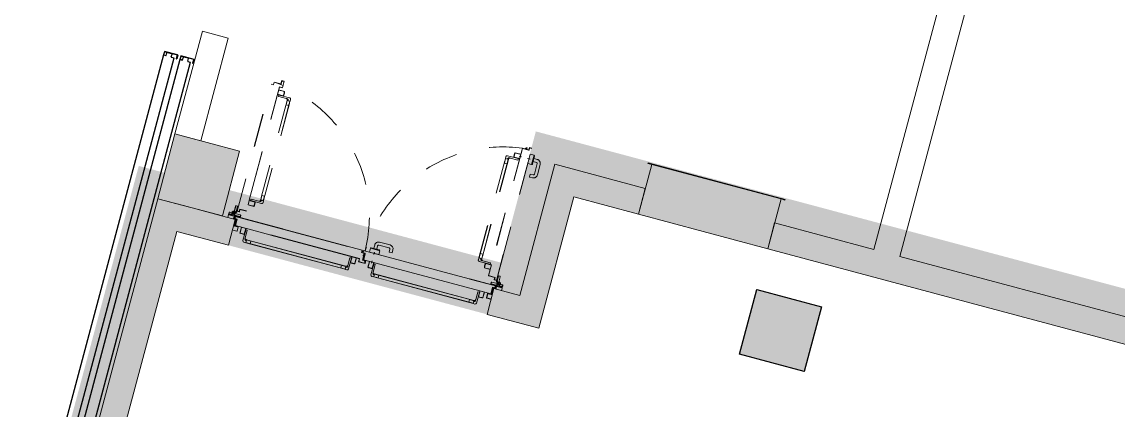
# Model space of a CAD drawing. Header units: centimetres. Extents: x 139057 to 200038, y 34824 to 80516.
# Drawn here: x 166347 to 167166, y 64050 to 64340 of the extents above; entities that cross this region are included whole.
import ezdxf

# ---------------------------------------------------------------- set-up
doc = ezdxf.new("R2010")
doc.units = ezdxf.units.CM
doc.header["$LTSCALE"] = 100
for name, pattern in [('HIDDEN', [0.5, 0.25, -0.25]), ('TRATTEGGIATA', [0.75, 0.5, -0.25]), ('TRATTO-PUNTO', [1, 0.5, -0.25, 0, -0.25])]:
    doc.linetypes.add(name, pattern=pattern)
doc.layers.get('0').update_dxf_attribs({"lineweight": 0})
for name, color, linetype, lineweight in [('410_STRUTTURE_001-AM_0', 7, 'Continuous', 0), ('430_TAVOLATI_001-AM_0', 3, 'Continuous', 0), ('441_SERRAMENTI_001-AM_0', 1, 'Continuous', 0)]:
    doc.layers.add(name, color=color, linetype=linetype, lineweight=lineweight)
for name, color, linetype in [('_s_09_Perimetro_proprietà', 40, 'Continuous'), ('A-SI-PORTONI TF', 1, 'Continuous'), ('C-COR-P1$0$A-ANNO-IDEN', 7, 'Continuous')]:
    doc.layers.add(name, color=color, linetype=linetype)

# ---------------------------------------------------------------- blocks, each defined once
blk = doc.blocks.new('PORTONE 930')
at = {"ltscale": 150}
for p, q in [((14608.00823152997, 235.245551019907), (9660.009232083336, 235.245551019907)), ((14608.00823152997, 235.245551019907), (14608.0082315281, 215.7319119274616)), ((14633.0082315281, 235.245551019907), (14608.00823152997, 235.245551019907)), ((14608.00823152997, 235.245551019907), (14608.00823152624, 225.245551019907)), ((14608.00823152624, 225.245551019907), (14609.00823152624, 225.245551019907)), ((14608.00823152624, 174.1735305860639), (14608.00823152438, 153.245551019907)), ((14632.0082315281, 234.245551019907), (14609.0082315281, 234.245551019907)), ((14609.0082315281, 234.245551019907), (14609.00823152624, 225.245551019907)), ((14609.0082315281, 214.7319119349122), (14630.79631968401, 214.7319119349122)), ((14609.00823152997, 175.1735305860639), (14630.79631968401, 175.1735305860639)), ((14631.79631968588, 176.1735305860639), (14631.79631968774, 213.7319119274616)), ((14631.79631968588, 178.952721260488), (14631.79631968401, 210.952721260488)), ((14632.00823152997, 185.245551019907), (14632.0082315281, 234.245551019907)), ((14633.00823152624, 185.245551019907), (14632.00823152997, 185.245551019907)), ((14633.00823152624, 185.245551019907), (14633.0082315281, 235.245551019907)), ((14635.0082315281, 235.2056010589004), (14633.00823152624, 235.2056010589004)), ((14633.0082315281, 134.362490080297), (14633.00823152624, 235.2056010589004)), ((14635.00823152624, 133.3624900877476), (14635.0082315281, 235.2056010589004)), ((9660.009232083336, 153.245551019907), (14608.00823152438, 153.245551019907)), ((14608.00823152624, 108.2455510273576), (9670.095688074827, 108.245551019907)), ((14632.00823152624, 133.3624900877476), (14605.0082315281, 133.362490080297)), ((14605.00823152624, 131.3624900877476), (14605.0082315281, 133.362490080297)), ((14633.0082315281, 131.3624900877476), (14605.00823152624, 131.3624900877476)), ((14608.00823152624, 108.2455510273576), (14608.0082315281, 88.73191192746162)), ((14633.00823152624, 108.245551019907), (14608.00823152624, 108.2455510273576)), ((14608.00823152624, 108.2455510273576), (14608.00823152624, 98.24555102735758)), ((14608.00823152624, 98.24555102735758), (14609.00823152997, 98.245551019907)), ((14632.0082315281, 107.245551019907), (14609.00823152997, 107.245551019907)), ((14609.00823152997, 107.245551019907), (14609.00823152997, 98.245551019907)), ((14609.0082315281, 87.73191192746162), (14630.79631968401, 87.7319119349122)), ((14631.79631968774, 49.17353058606386), (14631.79631968401, 86.7319119349122)), ((14631.79631968588, 51.95272126048803), (14631.79631968774, 83.95272126048803)), ((14632.00823152997, 58.245551019907), (14632.0082315281, 107.245551019907)), ((14633.00823152624, 58.245551019907), (14633.00823152624, 108.245551019907)), ((14635.0082315281, 108.2056010589004), (14633.00823152997, 108.2056010663509)), ((14633.00823152438, 7.362490087747574), (14633.00823152997, 108.2056010663509)), ((14635.00823152438, 6.362490087747574), (14635.0082315281, 108.2056010589004)), ((9669.295688074082, 26.245551019907), (14608.00823152438, 26.245551019907)), ((14632.00823152624, 6.362490087747574), (14605.00823152438, 6.362490087747574)), ((14605.00823152997, 4.362490087747574), (14605.00823152438, 6.362490087747574)), ((14633.0082315281, 4.362490087747574), (14605.00823152997, 4.362490087747574)), ((14608.00823152624, 47.17353058606386), (14608.00823152438, 26.245551019907)), ((14609.00823152997, 48.17353058606386), (14630.79631968401, 48.17353058606386)), ((14633.00823152624, 58.245551019907), (14632.00823152997, 58.245551019907))]:
    blk.add_line(p, q, dxfattribs=at)
for points in [[(14605.0082315281, 133.362490080297), (14627.00823152438, 133.3624900877476), (14627.0082315281, 136.3624900877476), (14605.0082315281, 136.3624900877476)], [(14605.00823152438, 6.362490087747574), (14627.0082315281, 6.362490087747574), (14627.0082315281, 9.362490080296993), (14605.0082315281, 9.362490087747574)]]:
    blk.add_lwpolyline(points, close=True, dxfattribs=at)
for centre, radius, start, end in [((14609.00823152624, 215.7319119349122), 1, 180, 270.0000001067217), ((14609.0082315281, 174.1735305860639), 1, 90.00000010672171, 180), ((14630.79631968774, 213.7319119349122), 1, 0, 90.00000010672171), ((14630.7963196896, 176.1735305860639), 1, 270.0000001067217, 0), ((14609.00823152624, 88.7319119349122), 1, 180, 270.0000001067217), ((14630.79631968588, 86.7319119349122), 1, 0, 90.00000010672171), ((14632.0082315281, 134.3624900877476), 1, 270.0000001067217, 0), ((14633.0082315281, 133.3624900877476), 2, 270.0000001067217, 0), ((14609.00823152252, 47.17353059351444), 1, 90.00000010672171, 180), ((14630.79631968774, 49.17353058606386), 1, 270.0000001067217, 0), ((14632.00823152624, 7.362490087747574), 1, 270.0000001067217, 0), ((14633.0082315281, 6.362490087747574), 2, 270.0000001067217, 0)]:
    blk.add_arc(centre, radius, start, end, dxfattribs=at)
blk = doc.blocks.new('COPRITESTA1C')
for p, q in [((0, 0), (0, -10)), ((0, 0), (21, 0)), ((21, 0), (21, -15)), ((-1, -10), (-1, -20)), ((-1, -10), (0, -10)), ((-1, -20), (16, -20))]:
    blk.add_line(p, q)
at = {"linetype": 'TRATTEGGIATA', "ltscale": 10}
for p, q in [((19.5, 0), (19.5, -15)), ((-1, -18.5), (16, -18.5))]:
    blk.add_line(p, q, dxfattribs=at)
blk.add_arc((16, -15), 3.5, 270, 0, dxfattribs=at)
blk.add_arc((16, -15), 5, 270, 0)
blk = doc.blocks.new('COPRITESTA2C')
for p, q in [((0, 0), (44, 0)), ((0, 0), (0, -10)), ((44, 0), (44, -15)), ((-1, -10), (-1, -20)), ((-1, -10), (0, -10)), ((-1, -20), (39, -20))]:
    blk.add_line(p, q)
at = {"linetype": 'TRATTEGGIATA', "ltscale": 10}
for p, q in [((42.5, 0), (42.5, -15)), ((-1, -18.5), (39, -18.5))]:
    blk.add_line(p, q, dxfattribs=at)
blk.add_arc((39, -15), 5, 270, 0)
blk.add_arc((39, -15), 3.5, 270, 0, dxfattribs=at)
blk = doc.blocks.new('M10.2af_200')
at = {"linetype": 'Continuous', "ltscale": 10}
for p, q in [((-45.04999999998836, 83.50000000000364), (-16.54999999998836, 83.50000000000364)), ((-45.04999999998836, 81.99999999999636), (-45.04999999998836, 83.50000000000364)), ((-16.54999999998836, 81.99999999999636), (-45.04999999998836, 81.99999999999636)), ((1945.350000000006, 83.50000000000364), (1916.850000000006, 83.50000000000364)), ((1916.850000000006, 81.99999999999636), (1945.350000000006, 81.99999999999636)), ((1916.850000000006, 82.00000000000546), (1945.350000000006, 82.00000000000546)), ((1945.350000000006, 81.99999999999636), (1945.350000000006, 83.50000000000364)), ((-62.04999999998836, -3.637978807091713e-12), (-44.04999999998836, 3.637978807091713e-12)), ((-45.04999999998836, 6.489214566809096), (-45.04999999998836, 46.99999999999636)), ((-42.8212719335279, 2.360364654519799), (-44.50745613285108, 4.768485257762222)), ((-43.54999999998836, 46.99999999995998), (-43.54999999998836, 6.489214566772716)), ((-43.27872806641972, 5.628849912242003), (-41.59254386712564, 3.220729309014132)), ((-42.04999999998836, 49.99999999999636), (-16.54999999998836, 50.00000000000364)), ((-16.54999999998836, 48.49999999996726), (-42.04999999998836, 48.49999999996726)), ((8.93228683716734, 45.5), (-37.57933720306028, 45.50000000000364)), ((-37.57933720306028, 45.50000000000364), (-37.57933720306028, -4.19999999999709)), ((9.471558036049828, 44.70000000000437), (-36.77933720307192, 44.70000000000437)), ((-36.77933720307192, 44.70000000000437), (-36.77933720307192, -5)), ((-15.04999999998836, 51.49999999999636), (-15.04999999998836, 80.49999999999636)), ((-13.54999999998836, 80.49999999999636), (-13.54999999998836, 51.49999999996726)), ((947.3706627969223, 45.5), (-1.543373850989155, 45.5)), ((946.5706627969339, 44.70000000000073), (-1.004102652135771, 44.70000000000437)), ((979.2000000000116, 68.30000000001019), (927.2000000000116, 68.30000000001019)), ((927.2000000000116, 68.30000000001019), (927.2000000000116, 48.30000000001019)), ((934.2000000000116, 48.30000000001019), (927.2000000000116, 48.30000000001019)), ((978.3999999999942, 67.50000000000728), (928, 67.50000000000728)), ((928, 67.50000000000728), (928, 49.10000000000582)), ((933.3999999999942, 49.10000000000582), (928, 49.10000000000582)), ((934.2000000000116, 53.80000000000655), (933.3999999999942, 53.80000000000655)), ((933.3999999999942, 53.80000000000655), (933.3999999999942, 49.10000000000582)), ((935, 61.60000000000218), (934.2000000000116, 61.59999999999854)), ((934.2000000000116, 49.80000000000291), (934.2000000000116, 61.59999999999854)), ((934.2000000000116, 53.80000000000655), (934.2000000000116, 48.30000000001019)), ((953.6000000000058, 49.80000000000291), (934.2000000000116, 49.80000000000291)), ((935, 50.60000000000218), (935, 61.60000000000218)), ((954.3999999999942, 50.60000000000218), (935, 50.60000000000218)), ((946.5706627969339, 44.70000000000073), (946.5706627969339, -5)), ((947.3706627969223, 45.5), (947.3706627969223, -4.19999999999709)), ((953.6000000000058, 21.32706426471123), (953.6000000000058, 49.80000000000291)), ((953.6000000000058, -3.499999999996362), (953.6000000000058, 13.6328683279462)), ((954.3999999999942, 20.48706426470744), (954.3999999999942, 50.60000000000218)), ((954.3999999999942, -2.69999999999709), (954.3999999999942, 13.6328683279462)), ((978.3999999999942, 67.50000000000728), (978.3999999999942, 44.70000000000437)), ((978.3999999999942, 44.70000000000437), (1664.11318359166, 44.70000000000437)), ((979.2000000000116, 68.30000000001019), (979.2000000000116, 45.5)), ((979.2000000000116, 45.5), (1663.575389145699, 45.5)), ((1603.892097488802, 45.5), (1937.879337203078, 45.50000000000364)), ((1604.429891934764, 44.70000000000437), (1937.079337203089, 44.70000000000437)), ((1913.850000000006, 80.49999999999636), (1913.850000000006, 51.49999999996726)), ((1915.350000000006, 51.49999999999636), (1915.350000000006, 80.49999999999636)), ((1942.350000000006, 49.99999999999636), (1916.850000000006, 50.00000000000364)), ((1916.850000000006, 48.49999999996726), (1942.350000000006, 48.49999999996726)), ((1937.079337203089, 44.70000000000437), (1937.079337203089, -5)), ((1937.879337203078, 45.50000000000364), (1937.879337203078, -4.19999999999709)), ((1943.578728066437, 5.628849912242003), (1941.892543867143, 3.220729309014132)), ((1943.121271933545, 2.360364654519799), (1944.807456132869, 4.768485257762222)), ((1943.850000000006, 46.99999999995998), (1943.850000000006, 6.489214566772716)), ((1962.350000000006, -3.637978807091713e-12), (1944.349999999977, 3.637978807091713e-12)), ((1945.350000000006, 6.489214566809096), (1945.350000000006, 46.99999999999636)), ((1963.100203766691, 3.637978807091713e-12), (1962.350000000006, -3.637978807091713e-12)), ((-108.5499999999884, -18.50000000000364), (-108.5499999999884, -3.637978807091713e-12)), ((-108.5499999999884, -3.637978807091713e-12), (-107.0499999999884, -3.637978807091713e-12)), ((-107.0499999999884, -3.637978807091713e-12), (-107.0499999999884, -18.49999999999636)), ((-105.5499999999884, -19.99999999999636), (-66.54999999998836, -20.00000000000364)), ((-66.54999999998836, -21.49999999999636), (-105.5499999999884, -21.49999999999636)), ((-65.04999999998836, -18.49999999999636), (-65.04999999998836, -3.000000000003638)), ((-63.54999999998836, -18.50000000000364), (-63.54999999998836, -3.000000000032742)), ((-44.04999999998836, -1.500000000032742), (-62.04999999998836, -1.500000000032742)), ((-57.54999999998836, -3.399999999997817), (-57.54999999998836, -21.49999999999636)), ((-57.54999999998836, -3.399999999997817), (-42.25, -3.400000000001455)), ((-57.54999999998836, -21.49999999999636), (143.6421046598116, -21.49999999999636)), ((-56.75, -4.19999999999709), (-56.75, -20.69999999999709)), ((-56.75, -4.19999999999709), (-42.25, -4.19999999999709)), ((-56.75, -20.69999999999709), (143.263354207098, -20.69999999999709)), ((-54.6793372030661, -4.19999999999709), (-54.6793372030661, -20)), ((-37.57933720306028, -4.19999999999709), (-54.6793372030661, -4.19999999999709)), ((-53.87933720307774, -20), (-54.6793372030661, -20)), ((-53.87933720307774, -4.999999999996362), (-53.87933720307774, -20)), ((-36.77933720307192, -5), (-53.87933720307774, -4.999999999996362)), ((-42.25, -3.400000000001455), (-42.25, -4.19999999999709)), ((109.0385042020935, -20.69999999999709), (966.6000000000058, -20.69999999999709)), ((109.417254654807, -21.49999999999636), (967.3999999999942, -21.49999999999636)), ((963.6706627969106, -5), (946.5706627969339, -5)), ((964.4706627969281, -4.200000000000728), (947.3706627969223, -4.19999999999709)), ((952.1000000000058, -3.399999999997817), (967.3999999999942, -3.399999999997817)), ((952.1000000000058, -3.399999999997817), (952.1000000000058, -4.199999999993452)), ((952.1000000000058, -4.199999999993452), (966.6000000000058, -4.19999999999709)), ((974.3999999999942, -3.499999999996362), (953.6000000000058, -3.499999999996362)), ((975.2000000000116, -2.69999999999709), (954.3999999999942, -2.69999999999709)), ((963.6706627969106, -5), (963.6706627969106, -20)), ((964.4706627969281, -20), (963.6706627969106, -20)), ((964.4706627969281, -4.200000000000728), (964.4706627969281, -20)), ((966.6000000000058, -4.19999999999709), (966.6000000000058, -20.69999999999709)), ((967.3999999999942, -3.399999999997817), (967.3999999999942, -21.49999999999636)), ((974.3999999999942, -21.49999999999636), (974.3999999999942, -3.499999999996362)), ((1603.721257495665, -21.49999999999636), (974.3999999999942, -21.49999999999636)), ((975.2000000000116, -20.69999999999709), (975.2000000000116, -2.69999999999709)), ((1603.336247716448, -20.69999999999709), (975.2000000000116, -20.69999999999709)), ((1957.049999999988, -20.69999999999709), (1089.45272184239, -20.69999999999709)), ((1957.850000000006, -21.49999999999636), (1589.837731621607, -21.49999999999636)), ((1937.079337203089, -5), (1954.179337203066, -4.999999999996362)), ((1937.879337203078, -4.19999999999709), (1954.979337203084, -4.19999999999709)), ((1957.850000000006, -3.399999999997817), (1942.549999999988, -3.400000000001455)), ((1942.549999999988, -3.400000000001455), (1942.549999999988, -4.19999999999709)), ((1957.049999999988, -4.19999999999709), (1942.549999999988, -4.19999999999709)), ((1944.350000000006, -1.500000000032742), (1962.350000000006, -1.500000000032742)), ((1954.179337203066, -4.999999999996362), (1954.179337203066, -20)), ((1954.979337203084, -4.19999999999709), (1954.979337203084, -20)), ((1957.049999999988, -4.19999999999709), (1957.049999999988, -20.69999999999709)), ((1957.850000000006, -3.399999999997817), (1957.850000000006, -21.49999999999636)), ((1963.850000000006, -18.50000000000364), (1963.850000000006, -3.000000000032742)), ((1965.350000000006, -18.49999999999636), (1965.350000000006, -3.000000000003638)), ((2005.850000000006, -19.99999999999636), (1966.850000000006, -20.00000000000364)), ((1966.850000000006, -21.49999999999636), (2005.849999999977, -21.49999999999636)), ((2008.850000000006, -3.637978807091713e-12), (2007.350000000006, -3.637978807091713e-12)), ((2007.350000000006, -3.637978807091713e-12), (2007.350000000006, -18.49999999999636)), ((2008.850000000006, -18.50000000000364), (2008.850000000006, -3.637978807091713e-12))]:
    blk.add_line(p, q, dxfattribs=at)
at = {"linetype": 'Continuous'}
for p, q in [((11.36978291392734, 45.5), (11.36978291392734, 90.5)), ((12.86978291392734, 45.5), (12.86978291392734, 89.29813411679424)), ((44.86978291392734, 45.5), (44.86978291392734, 89.29813411679424)), ((46.36978291392734, 45.5), (46.36978291392734, 90.5)), ((47.8699890642165, 57.5), (47.8699890642165, 139.5)), ((57.8699890642165, 149.5), (71.86998906423105, 149.5)), ((58.86998906423105, 123.388253603971), (58.86998906423105, 115.5)), ((58.86998906423105, 57.5), (58.86998906423105, 115.5)), ((68.86998906423105, 125.5), (71.86998906423105, 125.5)), ((71.86998906423105, 125.5), (71.86998906423105, 149.5)), ((71.86998906423105, 147.5), (105.869989064231, 147.5)), ((71.86998906423105, 127.5), (105.869989064231, 127.5)), ((72.36998906423105, 149.5), (839.9521711994603, 149.5)), ((72.36998906423105, 125.5), (72.36998906423105, 149.5)), ((72.36998906423105, 148), (839.9521711994603, 148)), ((839.9521711994603, 127), (72.36998906423105, 127)), ((839.9521711994603, 125.4999999999982), (72.36998906423105, 125.5)), ((105.869989064231, 127.5), (105.869989064231, 147.5)), ((806.4521711994603, 127.5), (806.4521711994603, 147.5)), ((840.4521711994603, 147.5), (806.4521711994603, 147.5)), ((840.4521711994603, 127.5), (806.4521711994603, 127.5)), ((839.9521711994603, 125.5), (839.9521711994603, 149.5)), ((854.4521711994603, 149.5), (840.4521711994603, 149.5)), ((840.4521711994603, 125.5), (840.4521711994603, 149.5)), ((843.4521711994603, 125.5), (840.4521711994603, 125.5)), ((853.4521711994603, 123.388253603971), (853.4521711994603, 115.5)), ((853.4521711994603, 57.5), (853.4521711994603, 115.5)), ((864.4521711994603, 57.5), (864.4521711994603, 139.5)), ((865.9523773497494, 45.5), (865.9523773497494, 90.5)), ((867.4523773497494, 45.5), (867.4523773497494, 89.29813411679424)), ((899.4523773497494, 45.5), (899.4523773497494, 89.29813411679424)), ((900.9523773497494, 45.5), (900.9523773497494, 90.5)), ((1001.100000000006, 45.5), (1001.100000000006, 90.5)), ((1002.600000000006, 45.5), (1002.600000000006, 89.29813411679424)), ((1034.600000000006, 45.5), (1034.600000000006, 89.29813411679424)), ((1036.100000000006, 45.5), (1036.100000000006, 90.5)), ((1037.600206150295, 57.5), (1037.600206150295, 139.5)), ((1047.600206150295, 149.5), (1061.600206150295, 149.5)), ((1048.600206150295, 123.388253603971), (1048.600206150295, 115.5)), ((1048.600206150295, 57.5), (1048.600206150295, 115.5)), ((1058.600206150295, 125.5), (1061.600206150295, 125.5)), ((1061.600206150295, 125.5), (1061.600206150295, 149.5)), ((1061.600206150295, 147.5), (1095.600206150295, 147.5)), ((1061.600206150295, 127.5), (1095.600206150295, 127.5)), ((1829.682388285524, 149.5), (1062.100206150295, 149.5)), ((1062.100206150295, 125.5), (1062.100206150295, 149.5)), ((1829.682388285524, 148), (1062.100206150295, 148)), ((1062.100206150295, 127), (1829.682388285524, 127)), ((1062.100206150295, 125.4999999999982), (1829.682388285524, 125.5)), ((1095.600206150295, 127.5), (1095.600206150295, 147.5)), ((1830.182388285524, 147.5), (1796.182388285524, 147.5)), ((1796.182388285524, 127.5), (1796.182388285524, 147.5)), ((1830.182388285524, 127.5), (1796.182388285524, 127.5)), ((1829.682388285524, 125.5), (1829.682388285524, 149.5)), ((1844.182388285524, 149.5), (1830.182388285524, 149.5)), ((1830.182388285524, 125.5), (1830.182388285524, 149.5)), ((1833.182388285524, 125.5), (1830.182388285524, 125.5)), ((1843.182388285524, 123.388253603971), (1843.182388285524, 115.5)), ((1843.182388285524, 57.5), (1843.182388285524, 115.5)), ((1854.182388285524, 57.5), (1854.182388285524, 139.5)), ((1855.682594435813, 45.5), (1855.682594435813, 90.5)), ((1857.182594435813, 45.5), (1857.182594435813, 89.29813411679424)), ((1889.182594435813, 45.5), (1889.182594435813, 89.29813411679424)), ((1890.682594435813, 45.5), (1890.682594435813, 90.5)), ((11.36978291392734, 45.5), (46.36978291392734, 45.5)), ((49.8699890642165, 55.5), (56.86998906423105, 55.5)), ((862.4521711994603, 55.5), (855.4521711994603, 55.5)), ((947.5706627969339, 31.43286832794547), (947.3706627969223, 31.43286832794547)), ((947.5706627969339, 7.432868327945471), (947.3706627969223, 7.432868327945471)), ((947.5706627969339, 31.43286832794547), (947.5706627969339, 7.432868327945471)), ((947.5706627969339, 31.43286832794547), (947.5706627969339, 31.43286832794547)), ((947.5706627969339, 27.1328683279462), (948.0706627969339, 27.1328683279462)), ((947.5706627969339, 16.6328683279462), (958.5706627969339, 16.6328683279462)), ((947.5706627969339, 13.6328683279462), (958.5706627969339, 13.6328683279462)), ((948.0706627969339, 27.1328683279462), (958.0706627969339, 16.6328683279462)), ((958.5706627969339, 16.6328683279462), (958.5706627969339, 13.6328683279462)), ((1039.600206150295, 55.5), (1046.600206150295, 55.5)), ((1852.182388285524, 55.5), (1845.182388285524, 55.5)), ((1890.682594435813, 45.5), (1855.682594435813, 45.5)), ((-73.59999999997672, -43.51367837361977), (-76.09999999997672, -43.51367837361977)), ((-74.84999999997672, -44.76367837361977), (-74.84999999997672, -42.26367837361977)), ((-74.84999999997672, -44.76367837361977), (-74.84999999997672, -42.26367837361977)), ((776.4523773497203, -59.99999999999454), (753.4523773497203, -59.99999999999454)), ((753.4523773497203, -59.99999999999454), (753.4523773497203, -82.99999999999454)), ((776.4523773497203, -59.99999999999454), (776.4523773497203, -82.99999999999454)), ((871.9523773497203, -57.49999999999454), (871.9523773497203, -82.99999999999454)), ((872.9523773497203, -56.49999999999454), (893.9523773497203, -56.49999999999454)), ((894.9523773497203, -57.49999999999454), (894.9523773497203, -82.99999999999454)), ((1973.899999999994, -43.51367837361977), (1976.399999999994, -43.51367837361977)), ((1975.149999999994, -44.76367837361977), (1975.149999999994, -42.26367837361977)), ((864.9523773497203, -89.99999999999454), (783.4523773497203, -89.99999999999454)), ((864.9523773497203, -112.9999999999945), (783.4523773497203, -112.9999999999945))]:
    blk.add_line(p, q, dxfattribs=at)
at = {"ltscale": 10}
for p, q in [((-50.75, 0), (-50, 0)), ((-50, 0.75), (-50, 0)), ((865.9523773497494, 45.5), (900.9523773497494, 45.5)), ((1036.100000000006, 45.5), (1001.100000000006, 45.5)), ((1950.299999999988, 0.75), (1950.299999999988, 0)), ((1951.049999999988, 0), (1950.299999999988, 0)), ((847.4523773497203, -21.49999999999636), (847.4523773497494, -51.49999999999636)), ((847.4523773497203, -21.49999999999636), (919.4523773497494, -21.49999999999636)), ((847.4523773497203, -21.49999999999636), (919.4523773497494, -21.49999999999636)), ((847.4523773497494, -51.49999999999636), (919.4523773497494, -51.49999999999636)), ((852.4523773497494, -56.49999999999454), (914.4523773497494, -56.49999999999636)), ((919.4523773497494, -21.49999999999818), (919.4523773497494, -51.49999999999636))]:
    blk.add_line(p, q, dxfattribs=at)
at = {"linetype": 'TRATTO-PUNTO'}
for p, q in [((883.4523773497494, 35.5), (883.4523773497494, 55.5)), ((883.4523773497494, -31.49999999999636), (883.4523773497494, -11.49999999999636))]:
    blk.add_line(p, q, dxfattribs=at)
for p, q in [((946.5706627969339, 42.15000000000146), (946.5706627969339, -0.8499999999985448)), ((-86.85927847016137, -22.01367837361977), (-105.3499999999767, -22.01367837361977)), ((-105.3499999999767, -25.01367837361977), (-105.3499999999767, -22.01367837361977)), ((-86.85927847016137, -25.01367837361977), (-105.3499999999767, -25.01367837361977)), ((-86.85927847016137, -25.2136783736205), (-103.3499999999767, -25.2136783736205)), ((-103.3499999999767, -25.2136783736205), (-103.3499999999767, -28.2136783736205)), ((-88.23938162875129, -28.2136783736205), (-103.3499999999767, -28.2136783736205)), ((-86.46167002056609, -31.89133163575025), (-88.23938162875129, -28.2136783736205)), ((-83.76067472915747, -30.58571896894136), (-86.13901305911713, -25.66551499580237)), ((-83.76067472915747, -30.58571896894136), (-86.13901305911713, -25.66551499580237)), ((-82.64994266687427, -32.42399928843224), (-85.9589467063488, -25.57847415134893)), ((-79.94894737543655, -31.11838662162336), (-83.25795141494018, -24.27286148454004)), ((-69.75105262454599, -31.11838662162336), (-66.44204858504236, -24.27286148454004)), ((-67.35341184071149, -33.51112040228327), (-63.5609869408654, -25.66551499580237)), ((-67.05005733310827, -32.42399928843224), (-63.74105329363374, -25.57847415134893)), ((-66.65791067201644, -32.07229751896375), (-63.5609869408654, -25.66551499580237)), ((-65.08455570373917, -35.71072395256488), (-61.46061837123125, -28.2136783736205)), ((-62.84072152982117, -22.01367837361977), (-19.72499999997672, -22.01367837361977)), ((-62.84072152982117, -25.01367837361977), (-19.72499999997672, -25.01367837361977)), ((-62.84072152982117, -25.2136783736205), (-21.72499999997672, -25.2136783736205)), ((-61.46061837123125, -28.2136783736205), (-21.72499999997672, -28.2136783736205)), ((-21.72499999997672, -25.2136783736205), (-21.72499999997672, -28.2136783736205)), ((-19.72499999997672, -25.01367837361977), (-19.72499999997672, -22.01367837361977)), ((1963.140721529839, -22.01367837361977), (1920.024999999994, -22.01367837361977)), ((1921.825000000012, -25.01367837361977), (1921.825000000012, -22.01367837361977)), ((1963.140721529839, -25.01367837361977), (1921.825000000012, -25.01367837361977)), ((1963.140721529839, -25.2136783736205), (1922.024999999994, -25.2136783736205)), ((1922.024999999994, -25.2136783736205), (1922.024999999994, -28.2136783736205)), ((1961.760618371249, -28.2136783736205), (1922.024999999994, -28.2136783736205)), ((1965.384555703757, -35.71072395256488), (1961.760618371249, -28.2136783736205)), ((1967.6534118407, -33.51112040228327), (1963.860986940883, -25.66551499580237)), ((1966.957910672034, -32.07229751896375), (1963.860986940883, -25.66551499580237)), ((1967.350057333126, -32.42399928843224), (1964.041053293651, -25.57847415134893)), ((1970.051052624534, -31.11838662162336), (1966.74204858506, -24.27286148454004)), ((1980.248947375454, -31.11838662162336), (1983.557951414929, -24.27286148454004)), ((1982.949942666863, -32.42399928843224), (1986.258946706366, -25.57847415134893)), ((1984.060674729146, -30.58571896894136), (1986.439013059105, -25.66551499580237)), ((1984.060674729146, -30.58571896894136), (1986.439013059105, -25.66551499580237)), ((1986.761670020584, -31.89133163575025), (1988.53938162874, -28.2136783736205)), ((1987.15927847015, -22.01367837361977), (2005.649999999994, -22.01367837361977)), ((1987.15927847015, -25.01367837361977), (2005.649999999994, -25.01367837361977)), ((1987.15927847015, -25.2136783736205), (2003.649999999994, -25.2136783736205)), ((1988.53938162874, -28.2136783736205), (2003.649999999994, -28.2136783736205)), ((2003.649999999994, -25.2136783736205), (2003.649999999994, -28.2136783736205)), ((2005.649999999994, -25.01367837361977), (2005.649999999994, -22.01367837361977))]:
    blk.add_line(p, q)
at = {"linetype": 'HIDDEN', "ltscale": 10}
for p, q in [((-67.04704557891819, -53.27912266985641), (-59.54999999997381, -56.90306000236433)), ((-64.84744202863658, -51.01026653288409), (-57.0018366221484, -54.80269143273017)), ((-63.76032091477828, -51.31362104048731), (-56.91479577770224, -54.62262507996184)), ((-63.40861914530979, -51.70576770157913), (-57.0018366221484, -54.80269143273017)), ((-62.45470824796939, -48.61262574904958), (-55.60918311089335, -51.92162978855322)), ((-59.54999999997381, -56.90306000236433), (-59.54999999997381, -96.63867837361886)), ((-56.54999999997381, -55.52295684377441), (-56.54999999997381, -96.63867837361886)), ((-56.34999999997672, -55.52295684377441), (-56.34999999997672, -98.63867837361886)), ((-53.34999999997672, -55.52295684377441), (-53.34999999997672, -98.63867837361886)), ((-34.73632162634749, -60.81367837360722), (-52.83632162635331, -60.81367837360722)), ((-52.83632162635331, -60.81367837360722), (-52.83632162635331, -262.0057830334072)), ((-35.5363216263504, -61.61367837359558), (-52.0363216263504, -61.61367837359558)), ((-52.0363216263504, -61.61367837359558), (-52.0363216263504, -261.6270325806936)), ((-35.5363216263504, -63.68434117052948), (-51.33632162635331, -63.68434117052948)), ((-51.33632162635331, -64.48434117051784), (-51.33632162635331, -63.68434117052948)), ((-36.33632162635331, -64.48434117051784), (-51.33632162635331, -64.48434117051784)), ((-36.33632162635331, -81.58434117052366), (-36.33632162635331, -64.48434117051784)), ((13.36367837365833, -81.58434117052366), (-36.33632162635331, -81.58434117052366)), ((-35.5363216263504, -61.61367837359558), (-35.5363216263504, -76.11367837359558)), ((-35.5363216263504, -80.7843411705353), (-35.5363216263504, -63.68434117052948)), ((-34.73632162634749, -76.11367837359558), (-35.5363216263504, -76.11367837359558)), ((14.16367837364669, -80.7843411705353), (-35.5363216263504, -80.7843411705353)), ((-34.73632162634749, -60.81367837360722), (-34.73632162634749, -76.11367837359558)), ((13.36367837365833, -127.8352364096454), (13.36367837365833, -81.58434117052366)), ((14.16367837364669, -127.2959652107629), (14.16367837364669, -80.7843411705353)), ((1886.136321626371, -80.7843411705353), (1935.836321626368, -80.7843411705353)), ((1886.136321626371, -414.7715808848106), (1886.136321626371, -80.7843411705353)), ((1886.936321626359, -81.58434117052366), (1936.636321626371, -81.58434117052366)), ((1886.936321626359, -414.2337864388492), (1886.936321626359, -81.58434117052366)), ((1935.036321626365, -60.81367837360722), (1953.136321626371, -60.81367837360722)), ((1935.036321626365, -60.81367837360722), (1935.036321626365, -76.11367837362468)), ((1935.036321626365, -76.11367837362468), (1935.836321626368, -76.11367837362468)), ((1935.836321626368, -61.61367837362468), (1952.336321626368, -61.61367837362468)), ((1935.836321626368, -61.61367837362468), (1935.836321626368, -76.11367837362468)), ((1935.836321626368, -63.68434117052948), (1951.636321626371, -63.68434117052948)), ((1935.836321626368, -80.7843411705353), (1935.836321626368, -63.68434117052948)), ((1936.636321626371, -64.48434117054694), (1951.636321626371, -64.48434117054694)), ((1936.636321626371, -81.58434117052366), (1936.636321626371, -64.48434117054694)), ((1951.636321626371, -63.68434117052948), (1951.636321626371, -64.48434117054603)), ((1952.336321626368, -61.61367837362468), (1952.336321626368, -1043.463678373601)), ((1953.136321626371, -60.81367837360722), (1953.136321626371, -1044.263678373619)), ((1953.649999999994, -55.52295684377441), (1953.649999999994, -98.63867837361886)), ((1962.754708247987, -48.61262574907869), (1955.909183110911, -51.92162978855322)), ((1956.649999999994, -55.52295684377441), (1956.649999999994, -96.8386783736014)), ((1956.849999999991, -55.52295684377441), (1956.849999999991, -96.63867837361886)), ((1964.060320914796, -51.31362104048731), (1957.21479577772, -54.62262507996184)), ((1965.147442028654, -51.01026653291319), (1957.301836622166, -54.80269143273017)), ((1963.708619145327, -51.70576770157913), (1957.301836622166, -54.80269143273017)), ((1967.347045578936, -53.27912266985641), (1959.849999999991, -56.90306000236433)), ((1959.849999999991, -56.90306000236433), (1959.849999999991, -96.63867837361886)), ((-56.54999999997381, -96.63867837361886), (-59.54999999997381, -96.63867837361886)), ((-56.34999999997672, -98.63867837361886), (-53.34999999997672, -98.63867837361886)), ((13.36367837364378, -1064.934341170529), (13.36367837365833, -117.3595757214598)), ((14.16367837364669, -1065.734341170518), (14.16367837364669, -116.8203045226064)), ((14.16367837364669, -129.7334612875229), (14.16367837364669, -164.7334612875229)), ((14.16367837364669, -129.7334612875229), (59.16367837364669, -129.7334612875229)), ((14.16367837364669, -131.2334612875229), (57.9618124904373, -131.2334612875229)), ((14.16367837364669, -163.2334612875229), (57.9618124904373, -163.2334612875229)), ((1886.136321626371, -127.9810839377997), (1841.136321626371, -127.9810839377997)), ((1886.136321626371, -162.9810839377997), (1841.136321626371, -162.9810839377997)), ((1886.136321626371, -129.4810839377997), (1842.33818750958, -129.4810839377997)), ((1886.136321626371, -161.4810839377997), (1842.33818750958, -161.4810839377997)), ((1886.136321626371, -127.9810839377997), (1886.136321626371, -162.9810839377997)), ((1956.649999999994, -96.8386783736014), (1953.649999999994, -96.8386783736014)), ((1956.849999999991, -96.63867837361886), (1959.849999999991, -96.63867837361886)), ((-52.83632162635331, -227.7809330284026), (-52.83632162635331, -1085.76367837359)), ((-52.0363216263504, -227.402182575689), (-52.0363216263504, -1084.963678373601)), ((14.16367837364669, -164.7334612875229), (59.16367837364669, -164.7334612875229)), ((24.16367837364669, -168.2336674378121), (24.16367837364669, -175.2336674378266)), ((26.16367837364669, -166.2336674378121), (108.1636783736467, -166.2336674378121)), ((26.16367837364669, -177.2336674378266), (84.16367837364669, -177.2336674378266)), ((92.05193197762128, -177.2336674378266), (84.16367837364669, -177.2336674378266)), ((94.16367837364669, -187.2336674378266), (94.16367837364669, -190.2336674378266)), ((94.16367837364669, -190.2336674378266), (118.1636783736467, -190.2336674378266)), ((94.16367837364669, -190.7336674378266), (118.1636783736467, -190.7336674378266)), ((94.16367837364669, -958.3158495730559), (94.16367837364669, -190.7336674378266)), ((95.66367837364669, -958.3158495730559), (95.66367837364669, -190.7336674378266)), ((96.16367837364669, -190.2336674378266), (96.16367837364669, -224.2336674378266)), ((96.16367837364669, -224.2336674378266), (116.1636783736467, -224.2336674378266)), ((116.1636783736467, -190.2336674378266), (116.1636783736467, -224.2336674378266)), ((116.6636783736467, -190.7336674378266), (116.6636783736467, -958.3158495730559)), ((118.1636783736467, -176.2336674378121), (118.1636783736467, -190.2336674378266)), ((118.1636783736467, -190.7336674378266), (118.1636783736467, -958.3158495730559)), ((1782.136321626371, -174.4812900880888), (1782.136321626371, -188.4812900880888)), ((1806.136321626371, -188.4812900880888), (1782.136321626371, -188.4812900880888)), ((1806.136321626371, -188.9812900880888), (1782.136321626371, -188.9812900880888)), ((1782.136321626371, -188.9812900880888), (1782.136321626371, -956.5634722233181)), ((1783.636321626371, -188.9812900880888), (1783.636321626371, -956.5634722233181)), ((1784.136321626371, -188.4812900880888), (1784.136321626371, -222.4812900880888)), ((1804.136321626371, -222.4812900880888), (1784.136321626371, -222.4812900880888)), ((1874.136321626371, -164.4812900880888), (1792.136321626371, -164.4812900880888)), ((1804.136321626371, -188.4812900880888), (1804.136321626371, -222.4812900880888)), ((1804.636321626371, -956.5634722233181), (1804.636321626371, -188.9812900880888)), ((1806.136321626371, -185.4812900880888), (1806.136321626371, -188.4812900880888)), ((1806.136321626371, -956.5634722233181), (1806.136321626371, -188.9812900880888)), ((1808.248068022396, -175.4812900880888), (1816.136321626371, -175.4812900880888)), ((1874.136321626371, -175.4812900880888), (1816.136321626371, -175.4812900880888)), ((1876.136321626371, -166.4812900880888), (1876.136321626371, -173.4812900880888)), ((1886.136321626371, -1039.463678373601), (1886.136321626371, -355.0882892279142)), ((1886.936321626359, -1040.263678373619), (1886.936321626359, -354.5504947819527)), ((-91.33632162633876, -871.8160557233159), (-114.3363216263388, -871.8160557233159)), ((-91.33632162633876, -894.8160557233159), (-114.3363216263388, -894.8160557233159)), ((-91.33632162633876, -894.8160557233159), (-91.33632162633876, -871.8160557233159)), ((-144.3363216263388, -983.3160557233159), (-144.3363216263388, -901.8160557233159)), ((-121.3363216263388, -983.3160557233159), (-121.3363216263388, -901.8160557233159)), ((-87.83632162633876, -970.816055723345), (-87.83632162635331, -1032.816055723345)), ((-82.83632162635331, -965.816055723345), (-82.83632162635331, -1037.816055723345)), ((-52.83632162635331, -965.8160557233159), (-82.83632162635331, -965.816055723345)), ((-52.83632162635331, -965.8160557233159), (-52.83632162635331, -1037.816055723345)), ((-52.83632162635331, -965.8160557233159), (-52.83632162635331, -1037.816055723345)), ((24.16367837364669, -980.8158495730559), (24.16367837364669, -973.8158495730559)), ((26.16367837364669, -971.8158495730559), (84.16367837364669, -971.8158495730559)), ((92.05193197762128, -971.8158495730559), (84.16367837364669, -971.8158495730559)), ((94.16367837364669, -958.3158495730559), (118.1636783736467, -958.3158495730559)), ((94.16367837364669, -958.8158495730559), (118.1636783736467, -958.8158495730559)), ((94.16367837364669, -961.8158495730559), (94.16367837364669, -958.8158495730559)), ((96.16367837364669, -958.8158495730559), (96.16367837364669, -924.8158495730559)), ((96.16367837364669, -924.8158495730559), (116.1636783736467, -924.8158495730559)), ((116.1636783736467, -958.8158495730559), (116.1636783736467, -924.8158495730559)), ((118.1636783736467, -972.8158495730559), (118.1636783736467, -958.8158495730559)), ((1806.136321626371, -956.5634722233181), (1782.136321626371, -956.5634722233181)), ((1806.136321626371, -957.0634722233181), (1782.136321626371, -957.0634722233181)), ((1782.136321626371, -971.0634722233181), (1782.136321626371, -957.0634722233181)), ((1784.136321626371, -957.0634722233181), (1784.136321626371, -923.0634722233181)), ((1804.136321626371, -923.0634722233181), (1784.136321626371, -923.0634722233181)), ((1874.136321626371, -981.0634722233181), (1792.136321626371, -981.0634722233181)), ((1804.136321626371, -957.0634722233181), (1804.136321626371, -923.0634722233181)), ((1806.136321626371, -960.0634722233181), (1806.136321626371, -957.0634722233181)), ((1808.248068022396, -970.0634722233181), (1816.136321626371, -970.0634722233181)), ((1874.136321626371, -970.0634722233181), (1816.136321626371, -970.0634722233181)), ((1886.136321626371, -982.5636783736072), (1841.136321626371, -982.5636783736072)), ((1876.136321626371, -979.0634722233181), (1876.136321626371, -972.0634722233181)), ((1886.136321626371, -982.5636783736072), (1886.136321626371, -1017.563678373607)), ((-88.83632162633876, -990.3160557233159), (-114.3363216263388, -990.3160557233159)), ((-88.83632162633876, -1013.316055723316), (-114.3363216263388, -1013.316055723316)), ((-87.83632162633876, -991.3160557233159), (-87.83632162633876, -1012.316055723316)), ((-52.83632162635331, -1037.816055723345), (-82.83632162635331, -1037.816055723345)), ((-62.83632162635331, -1001.816055723345), (-42.83632162635331, -1001.816055723345)), ((4.16367837364669, -1001.816055723345), (24.16367837364669, -1001.816055723345)), ((14.16367837364669, -984.316055723345), (14.16367837364669, -1019.316055723345)), ((14.16367837364669, -984.316055723345), (59.16367837364669, -984.316055723345)), ((14.16367837364669, -985.816055723345), (57.9618124904373, -985.816055723345)), ((14.16367837364669, -1017.816055723345), (57.9618124904373, -1017.816055723345)), ((14.16367837364669, -1019.316055723345), (59.16367837364669, -1019.316055723345)), ((26.16367837364669, -982.8158495730559), (108.1636783736467, -982.8158495730559)), ((1886.136321626371, -1017.563678373607), (1841.136321626371, -1017.563678373607)), ((1886.136321626371, -984.0636783736072), (1842.33818750958, -984.0636783736072)), ((1886.136321626371, -1016.063678373607), (1842.33818750958, -1016.063678373607)), ((1863.336321626353, -1039.463678373601), (1886.136321626371, -1039.463678373601)), ((1863.336321626353, -1039.463678373601), (1863.336321626353, -1091.463678373601)), ((1864.136321626356, -1040.263678373619), (1886.936321626359, -1040.263678373619)), ((1864.136321626356, -1040.263678373619), (1864.136321626356, -1090.663678373613)), ((1934.336321626368, -1064.263678373619), (1881.036321626365, -1064.263678373619)), ((1881.036321626365, -1064.263678373619), (1881.036321626365, -1083.663678373613)), ((1952.336321626368, -1043.463678373601), (1934.336321626368, -1043.463678373601)), ((1934.336321626368, -1043.463678373601), (1934.336321626368, -1064.263678373619)), ((1953.136321626371, -1044.263678373619), (1935.136321626371, -1044.263678373619)), ((1935.136321626371, -1044.263678373619), (1935.136321626371, -1065.063678373607)), ((-34.73632162634749, -1085.76367837359), (-52.83632162635331, -1085.76367837359)), ((-35.5363216263504, -1084.963678373601), (-52.0363216263504, -1084.963678373601)), ((-51.33632162635331, -1082.834341170524), (-51.33632162635331, -1082.034341170506)), ((-36.33632162635331, -1082.034341170506), (-51.33632162635331, -1082.034341170506)), ((-35.5363216263504, -1082.834341170524), (-51.33632162635331, -1082.834341170524)), ((13.36367837364378, -1064.934341170529), (-36.33632162635331, -1064.934341170529)), ((-36.33632162635331, -1082.034341170506), (-36.33632162635331, -1064.934341170529)), ((14.16367837364669, -1065.734341170518), (-35.5363216263504, -1065.734341170518)), ((-35.5363216263504, -1082.834341170524), (-35.5363216263504, -1065.734341170518)), ((-34.73632162634749, -1070.463678373601), (-35.5363216263504, -1070.463678373601)), ((-35.5363216263504, -1070.463678373601), (-35.5363216263504, -1084.963678373601)), ((-34.73632162634749, -1070.463678373601), (-34.73632162634749, -1085.76367837359)), ((10.81367837365542, -1064.934341170529), (-32.18632162634458, -1064.934341170529)), ((-23.90345329840784, -1065.934341170529), (-23.90345329840784, -1065.734341170518)), ((0.09654670159216039, -1065.934341170529), (-23.90345329840784, -1065.934341170529)), ((-17.70345329841075, -1065.934341170529), (-17.70345329841075, -1076.934341170529)), ((-14.70345329841075, -1076.934341170529), (-17.70345329841075, -1076.934341170529)), ((-14.70345329841075, -1065.934341170529), (-14.70345329841075, -1076.934341170529)), ((-4.20345329841075, -1066.434341170529), (-14.70345329841075, -1076.434341170529)), ((-4.20345329841075, -1065.934341170529), (-4.20345329841075, -1066.434341170529)), ((0.09654670159216039, -1065.934341170529), (0.09654670159216039, -1065.734341170518)), ((0.09654670159216039, -1065.934341170529), (0.09654670159216039, -1065.934341170529)), ((1863.336321626353, -1091.463678373601), (1883.336321626353, -1091.463678373601)), ((1864.136321626356, -1090.663678373613), (1882.536321626365, -1090.663678373613)), ((1881.036321626365, -1083.663678373613), (1870.036321626365, -1083.663678373613)), ((1870.036321626365, -1083.663678373613), (1870.036321626365, -1084.463678373601)), ((1881.836321626368, -1084.463678373601), (1870.036321626365, -1084.463678373601)), ((1877.836321626368, -1084.463678373601), (1883.336321626353, -1084.463678373601)), ((1877.836321626368, -1084.463678373601), (1877.836321626368, -1085.263678373619)), ((1877.836321626368, -1085.263678373619), (1882.536321626365, -1085.263678373619)), ((1935.136321626371, -1065.063678373607), (1881.836321626368, -1065.063678373607)), ((1881.836321626368, -1065.063678373607), (1881.836321626368, -1084.463678373601)), ((1882.536321626365, -1085.263678373619), (1882.536321626365, -1090.663678373613)), ((1883.336321626353, -1084.463678373601), (1883.336321626353, -1091.463678373601))]:
    blk.add_line(p, q, dxfattribs=at)
for centre, radius in [((-74.84999999997672, -43.51367837361977), 9), ((-74.84999999997672, -43.51367837361977), 7.5), ((-74.84999999997672, -43.51367837361977), 7.25), ((1975.149999999994, -43.51367837361977), 9), ((1975.149999999994, -43.51367837361977), 7.5), ((1975.149999999994, -43.51367837361977), 7.25)]:
    blk.add_circle(centre, radius)
at = {"linetype": 'Continuous', "ltscale": 10}
for centre, radius, start, end in [((-16.54999999998836, 80.50000000000364), 3.000000000003945, 359.9999999997916, 90), ((-16.54999999998836, 80.50000000000364), 1.500000000001526, 0, 90), ((1916.850000000006, 80.50000000000364), 3.000000000003945, 90, 180.0000000002084), ((1916.850000000006, 80.50000000000364), 1.500000000001526, 90, 180), ((-42.04999999998836, 47), 3.000000000000965, 90, 180), ((-42.04999999998836, 6.489214566798182), 2.999999999995282, 179.9999999997916, 214.9999999996612), ((-44.04999999998836, 1.499999999970896), 2.99999999999963, 270, 34.99999999966117), ((-44.04999999998836, 1.500000000007276), 1.500000000002419, 270, 34.99999999966117), ((-42.04999999998836, 46.99999999996362), 1.500000000006593, 90, 180), ((-42.04999999998836, 6.489214566769078), 1.500000000005399, 179.9999999997916, 214.9999999996612), ((-16.54999999998836, 51.5), 1.499999999999439, 270, 359.9999999997916), ((-16.54999999998836, 51.49999999996726), 3.000000000003052, 270, 0), ((1916.850000000006, 51.49999999996726), 3.000000000003052, 180, 270), ((1916.850000000006, 51.5), 1.499999999999439, 180.0000000002084, 270), ((1944.350000000006, 1.499999999970896), 2.99999999999963, 145.0000000003388, 270), ((1942.350000000006, 47), 3.000000000000965, 0, 90), ((1942.350000000006, 46.99999999996362), 1.500000000006593, 0, 90), ((1944.350000000006, 1.500000000007276), 1.500000000002419, 145.0000000003388, 270), ((1942.350000000006, 6.489214566769078), 1.500000000005399, 325.0000000003388, 2.08440831604393e-10), ((1942.350000000006, 6.489214566798182), 2.999999999995282, 325.0000000003388, 2.08440831604393e-10), ((-105.5499999999884, -18.49999999999636), 2.999999999999178, 180.0000000002084, 270), ((-105.5499999999884, -18.49999999999636), 1.500000000002719, 180, 270), ((-66.54999999998836, -18.49999999999636), 3.000000000000072, 270, 0), ((-66.54999999998836, -18.49999999999636), 1.499999999998546, 270, 0), ((-62.04999999998836, -3.000000000007276), 3.000000000003945, 90, 179.9999999997916), ((-62.04999999998836, -3.000000000032742), 1.5, 90, 180), ((1962.350000000006, -3.000000000007276), 3.000000000003945, 2.08440831604393e-10, 90), ((1962.350000000006, -3.000000000032742), 1.5, 0, 90), ((1966.850000000006, -18.49999999999636), 3.000000000000072, 180, 270), ((1966.850000000006, -18.49999999999636), 1.499999999998546, 180, 270), ((2005.850000000006, -18.49999999999636), 1.500000000002719, 270, 0), ((2005.850000000006, -18.49999999999636), 2.999999999999178, 270, 359.9999999997916)]:
    blk.add_arc(centre, radius, start, end, dxfattribs=at)
at = {"linetype": 'Continuous'}
for centre, radius, start, end in [((28.86978291392734, 14.93750000001091), 77.56249999999082, 76.96039649637699, 103.039603503623), ((28.86978291392734, 14.93750000001091), 76.06249999999082, 77.85694104304125, 102.1430589569588), ((57.8699890642165, 139.5), 10, 90, 180), ((68.86998906423105, 123.388253603971), 10, 90, 180), ((68.86998906423105, 115.5), 10, 90, 180), ((843.4521711994603, 123.388253603971), 10, 0, 90), ((843.4521711994603, 115.5), 10, 0, 90), ((854.4521711994603, 139.5), 10, 0, 90), ((883.4523773497494, 14.93750000001091), 77.56249999999082, 76.96039649637699, 103.039603503623), ((883.4523773497494, 14.93750000001091), 76.06249999999082, 77.85694104304125, 102.1430589569588), ((1018.600000000006, 14.93750000001091), 77.56249999999082, 76.96039649637699, 103.039603503623), ((1018.600000000006, 14.93750000001091), 76.06249999999082, 77.85694104304125, 102.1430589569588), ((1047.600206150295, 139.5), 10, 90, 180), ((1058.600206150295, 123.388253603971), 10, 90, 180), ((1058.600206150295, 115.5), 10, 90, 180), ((1833.182388285524, 123.388253603971), 10, 0, 90), ((1833.182388285524, 115.5), 10, 0, 90), ((1844.182388285524, 139.5), 10, 0, 90), ((1873.182594435813, 14.93750000001091), 77.56249999999082, 76.96039649637699, 103.039603503623), ((1873.182594435813, 14.93750000001091), 76.06249999999082, 77.85694104304125, 102.1430589569588), ((49.8699890642165, 57.5), 2, 180, 270), ((56.86998906423105, 57.5), 2, 270, 0), ((855.4521711994603, 57.5), 2, 180, 270), ((862.4521711994603, 57.5), 2, 270, 0), ((1039.600206150295, 57.5), 2, 180, 270), ((1046.600206150295, 57.5), 2, 270, 0), ((1845.182388285524, 57.5), 2, 180, 270), ((1852.182388285524, 57.5), 2, 270, 0), ((872.9523773497203, -57.49999999999454), 1, 90, 180), ((893.9523773497203, -57.49999999999454), 1, 0, 90), ((783.4523773497203, -82.99999999999454), 30, 180, 270), ((783.4523773497203, -82.99999999999454), 7, 180, 270), ((864.9523773497203, -82.99999999999454), 30, 270, 0), ((864.9523773497203, -82.99999999999454), 7, 270, 0)]:
    blk.add_arc(centre, radius, start, end, dxfattribs=at)
for centre, radius, start, end in [((-74.84999999997672, -43.51367837361977), 12.5, 156.6024935327516, 108.1200217361866), ((-86.85927847016137, -26.01367837361977), 4, 25.79828956852515, 90), ((-86.85927847016137, -26.01367837361977), 1, 25.79828956852515, 90), ((-86.85927847016137, -26.01367837361977), 0.8, 25.79828956852515, 90), ((-93.66432413103757, -35.37296541390606), 8, 336.6024935327516, 25.79828956852515), ((-74.84999999997672, -43.51367837361977), 9.5, 156.6024935327516, 108.1200217361866), ((-93.66432413103757, -35.37296541390606), 11, 336.6024935327516, 25.79828956852515), ((-79.04861561162397, -30.68318239935616), 4, 205.7982895685251, 288.1200217361866), ((-79.04861561162397, -30.68318239935616), 1, 205.7982895685251, 288.1200217361866), ((-70.65138438835857, -30.68318239935616), 1, 251.8799782638134, 334.2017104314749), ((-70.65138438835857, -30.68318239935616), 4, 318.9945977877839, 334.2017104314749), ((-62.84072152982117, -26.01367837361977), 4, 90, 154.2017104314749), ((-62.84072152982117, -26.01367837361977), 1, 90, 154.2017104314749), ((-62.84072152982117, -26.01367837361977), 0.8, 90, 154.2017104314749), ((1975.149999999994, -43.51367837361977), 12.5, 71.8799782638134, 23.39750646724844), ((1963.140721529839, -26.01367837361977), 4, 25.79828956852515, 90), ((1963.140721529839, -26.01367837361977), 1, 25.79828956852515, 90), ((1963.140721529839, -26.01367837361977), 0.8, 25.79828956852515, 90), ((1975.149999999994, -43.51367837361977), 9.5, 71.8799782638134, 23.39750646724844), ((1970.951384388347, -30.68318239935616), 4, 205.7982895685251, 221.0054022122161), ((1970.951384388347, -30.68318239935616), 1, 205.7982895685251, 288.1200217361866), ((1979.348615611641, -30.68318239935616), 4, 251.8799782638134, 334.2017104314749), ((1979.348615611641, -30.68318239935616), 1, 251.8799782638134, 334.2017104314749), ((1993.964324131026, -35.37296541390606), 11, 154.2017104314749, 203.3975064672484), ((1987.15927847015, -26.01367837361977), 4, 90, 154.2017104314749), ((1993.964324131026, -35.37296541390606), 8, 154.2017104314749, 203.3975064672484), ((1987.15927847015, -26.01367837361977), 1, 90, 154.2017104314749), ((1987.15927847015, -26.01367837361977), 0.8, 90, 154.2017104314749)]:
    blk.add_arc(centre, radius, start, end)
at = {"linetype": 'HIDDEN', "ltscale": 10}
for centre, radius, start, end in [((-62.01950402570947, -47.71229398523701), 4, 228.994597787842, 244.2017104310588), ((-62.01950402570947, -47.71229398523701), 1, 161.8799782640259, 244.2017104310588), ((-57.34999999997672, -55.52295684377441), 0.8, 0, 64.20171043105884), ((-57.34999999997672, -55.52295684377441), 1, 0, 64.20171043105884), ((-57.34999999997672, -55.52295684377441), 4, 0, 64.20171043105884), ((-116.8993519275391, -5.598615024377978), 1068.206569799649, 277.0476332785806, 359.1470601987102), ((2013.985563101975, -6.937525151150112), 1061.059922442972, 180.7863783434043, 265.7383206906566), ((1957.649999999994, -55.52295684377441), 4, 115.7982895689412, 180), ((1957.649999999994, -55.52295684377441), 1, 115.7982895689412, 180), ((1957.649999999994, -55.52295684377441), 0.8, 115.7982895689412, 180), ((1962.319504025727, -47.71229398526611), 1, 295.7982895689411, 18.1200217359741), ((1962.319504025727, -47.71229398526611), 4, 295.7982895689411, 311.0054022121579), ((-16.39882162633876, -147.2334612875229), 76.06249999999082, 347.8569410432308, 12.14305895676917), ((-16.39882162633876, -147.2334612875229), 77.56249999999082, 346.9603964962791, 13.03960350372082), ((1916.698821626356, -145.4810839377997), 77.56249999999082, 166.9603964962792, 193.0396035037208), ((1916.698821626356, -145.4810839377997), 76.06249999999082, 167.8569410432308, 192.1430589567692), ((26.16367837364669, -168.2336674378121), 2, 90, 180), ((26.16367837364669, -175.2336674378266), 2, 180, 270), ((84.16367837364669, -187.2336674378266), 10, 0, 90), ((92.05193197762128, -187.2336674378266), 10, 0, 90), ((108.1636783736467, -176.2336674378121), 10, 0, 90), ((1792.136321626371, -174.4812900880888), 10, 90, 180), ((1808.248068022396, -185.4812900880888), 10, 90, 180), ((1816.136321626371, -185.4812900880888), 10, 90, 180), ((1874.136321626371, -166.4812900880888), 2, 0, 90), ((1874.136321626371, -173.4812900880888), 2, 270, 0), ((-114.3363216263388, -901.8160557233159), 30, 90, 180), ((-114.3363216263388, -901.8160557233159), 7, 90, 180), ((-82.83632162633876, -970.816055723345), 5, 90, 180), ((26.16367837364669, -973.8158495730559), 2, 90, 180), ((26.16367837364669, -980.8158495730559), 2, 180, 270), ((84.16367837364669, -961.8158495730559), 10, 270, 0), ((92.05193197762128, -961.8158495730559), 10, 270, 0), ((108.1636783736467, -972.8158495730559), 10, 270, 0), ((1792.136321626371, -971.0634722233181), 10, 180, 270), ((1808.248068022396, -960.0634722233181), 10, 180, 270), ((1816.136321626371, -960.0634722233181), 10, 180, 270), ((1916.698821626356, -1000.063678373607), 77.56249999999082, 166.9603964962792, 193.0396035037208), ((1874.136321626371, -972.0634722233181), 2, 0, 90), ((1874.136321626371, -979.0634722233181), 2, 270, 0), ((-114.3363216263388, -983.3160557233159), 30, 180, 270), ((-114.3363216263388, -983.3160557233159), 7, 180, 270), ((-88.83632162633876, -991.3160557233159), 1, 0, 90), ((-88.83632162633876, -1012.316055723316), 1, 270, 0), ((-82.83632162635331, -1032.816055723345), 5, 180, 270), ((-16.39882162633876, -1001.816055723345), 76.06249999999082, 347.8569410432308, 12.14305895676917), ((-16.39882162633876, -1001.816055723345), 77.56249999999082, 346.9603964962791, 13.03960350372082), ((1916.698821626356, -1000.063678373607), 76.06249999999082, 167.8569410432308, 192.1430589567692)]:
    blk.add_arc(centre, radius, start, end, dxfattribs=at)
at = {"ltscale": 10}
for centre, start, end in [((852.4523773497494, -51.49999999999454), 180, 270), ((914.4523773497494, -51.49999999999636), 270, 0)]:
    blk.add_arc(centre, 5, start, end, dxfattribs=at)
at = {"linetype": 'Continuous', "ltscale": 10, "xscale": -1}
for name, p in [('COPRITESTA1C', (-87.54999999998836, -21.4566278830207)), ('COPRITESTA2C', (1962.524999999994, -22.01367837361977))]:
    blk.add_blockref(name, p, dxfattribs=at)
at = {"linetype": 'HIDDEN', "ltscale": 10, "rotation": 270}
blk.add_blockref('COPRITESTA2C', (-53.34999999997672, -56.13867837361886), dxfattribs=at)
at = {"linetype": 'Continuous', "ltscale": 10}
for name, p in [('COPRITESTA2C', (-62.22499999997672, -22.01367837361977)), ('COPRITESTA1C', (1987.850000000006, -21.4566278830207))]:
    blk.add_blockref(name, p, dxfattribs=at)
at = {"linetype": 'HIDDEN', "ltscale": 10, "xscale": -1, "rotation": 90}
blk.add_blockref('COPRITESTA2C', (1953.649999999994, -56.13867837361886), dxfattribs=at)

msp = doc.modelspace()

# ---------------------------------------------------------------- hatches: boundary and pattern name
at = {"layer": '410_STRUTTURE_001-AM_0'}
for points in [[(166510.046666578, 64243.12713305068), (166461.7388753711, 64256.02509059173), (166448.8409176307, 64207.71729944062), (166497.1487088377, 64194.81934189212)], [(166931.9188293597, 64078.73772216749), (166944.816786951, 64127.04551335585), (166896.5089957571, 64139.94347094905), (166883.6110381657, 64091.63567975324)]]:
    msp.add_hatch(color=256, dxfattribs=at).paths.add_polyline_path(points)

# ---------------------------------------------------------------- linework, layer by layer
at = {"layer": '410_STRUTTURE_001-AM_0', "elevation": -3.490789228516181e-08}
for points in [[(166497.1487088377, 64194.81934189212), (166510.046666578, 64243.12713305068), (166461.7388753711, 64256.02509059173), (166448.8409176307, 64207.71729944062)], [(166931.9188293597, 64078.73772216749), (166944.816786951, 64127.04551335585), (166896.5089957571, 64139.94347094905), (166883.6110381657, 64091.63567975324)]]:
    msp.add_lwpolyline(points, close=True, dxfattribs=at)
at = {"layer": '430_TAVOLATI_001-AM_0'}
for p, q in [((167059.6935921597, 64375.83192838144, -3.490789228516181e-08), (167003.3035148947, 64164.62949381184, -3.490789228516181e-08)), ((166983.9803984078, 64169.78867681485, -3.490789228516181e-08), (167035.2112926027, 64361.6679950149, -3.490789228516181e-08)), ((166807.9930907103, 64196.07578000587, -3.490789228516181e-08), (166813.1522991011, 64215.39899160129, -3.490789228516181e-08)), ((166904.6086731466, 64170.27986501318, -3.490789228516181e-08), (166909.7678815374, 64189.6030766086, -3.490789228516181e-08)), ((167003.3035148965, 64164.62949381184, -3.490789228516181e-08), (167796.2158449447, 63952.92555798006, -3.490789228516181e-08))]:
    msp.add_line(p, q, dxfattribs=at)
at = {"layer": '430_TAVOLATI_001-AM_0', "elevation": -3.490789228516181e-08}
msp.add_lwpolyline([(166461.7388753711, 64256.02509059173), (166482.2466281789, 64332.83447852892), (166501.5697446397, 64327.67529542905), (166481.0619921634, 64250.86590749186)], close=True, dxfattribs=at)
for points in [[(166807.9930908388, 64196.07578049016), (166759.6852997808, 64208.97373821002), (166733.5284815008, 64111.00643669975), (166694.8822485773, 64121.32480289203), (166700.0414316735, 64140.64791935843), (166719.3645481343, 64135.48873625857), (166745.5213915879, 64233.45613204849), (166813.1522991011, 64215.39899160129)], [(166491.346374788, 63749.22323820901), (166373.5992010763, 63848.3766020478), (166367.5589280153, 63825.75346624267), (166348.2358115526, 63830.91264933509), (166448.8409176288, 64207.71729944062), (166468.1640341101, 64202.55811642271)], [(166468.1640341101, 64202.55811642271), (166506.8102670672, 64192.23975034219), (166501.651083971, 64172.91663388324), (166463.0048510457, 64183.23500007552)], [(166463.0048510457, 64183.23500007552), (166379.2916051397, 63869.69683523637), (166440.5603649641, 63818.13218330008)], [(166909.7678815374, 64189.6030766086), (166983.9803984078, 64169.78867681485)], [(167791.0566353636, 63933.6023419292), (166904.6086731466, 64170.27986501318)]]:
    msp.add_lwpolyline(points, dxfattribs=at)
at = {"layer": '441_SERRAMENTI_001-AM_0'}
for p, q in [((166807.9930912672, 64196.07578209948, -3.490789228516181e-08), (166817.9245185411, 64233.27278133643, -3.490789228516181e-08)), ((166914.5401009774, 64207.47686633628, -3.490789228516181e-08), (166817.9245185411, 64233.27278133643, -3.490789228516181e-08)), ((166904.6086897111, 64170.27992705417, -3.490789228516181e-08), (166914.5401009774, 64207.47686633628, -3.490789228516181e-08)), ((166904.6086737035, 64170.27986709934, -3.490789228516181e-08), (166807.9930912672, 64196.07578209948, -3.490789228516181e-08))]:
    msp.add_line(p, q, dxfattribs=at)
at = {"layer": '441_SERRAMENTI_001-AM_0', "elevation": -3.490789228516181e-08}
msp.add_lwpolyline([(166817.9245185411, 64233.27278133643), (166815.0260510711, 64234.04665880066), (166815.1550306497, 64234.52973670673), (166917.5675478937, 64207.18606630128), (166917.438568317, 64206.70298838776), (166914.5401008433, 64207.4768658371)], dxfattribs=at)
at = {"layer": '_s_09_Perimetro_proprietà', "linetype": 'TRATTO-PUNTO', "ltscale": 200, "const_width": 40, "elevation": -3.065032432031248e-08}
msp.add_lwpolyline([(168624.7241300108, 60358.71509747368, 0.06809641146944159), (168214.2671208928, 60852.35619720977), (166917.2232844593, 62042.95173181009), (166960.5537423143, 62090.44892959458), (166109.4852552736, 62867.701462412), (166094.6418538379, 62881.10616102975), (166348.0812118395, 63831.77376702589), (166448.8409176307, 64207.71729944062), (166719.3645481343, 64135.48873625857), (166745.5213915879, 64233.45613204849), (167815.5389614316, 63947.7663749845), (167539.5264216444, 62913.99369058174), (167900.2033586042, 62620.13891715717), (168123.19521997, 62492.76099416774), (168591.7075227132, 62367.67036722016), (168546.552936372, 62198.54914891881), (168986.1537477864, 62081.17775699657), (169319.3308771016, 63329.05043702733)], format="xyb", dxfattribs=at)
at = {"layer": 'C-COR-P1$0$A-ANNO-IDEN', "elevation": -3.490789228516181e-08}
msp.add_lwpolyline([(166896.5089957571, 64139.94347094905), (166944.816786951, 64127.04551335585), (166931.9188293671, 64078.73772216749), (166883.6110381676, 64091.63567976069), (166896.5089957571, 64139.94347094905)], dxfattribs=at)

# ---------------------------------------------------------------- block references
at = {"layer": '441_SERRAMENTI_001-AM_0', "xscale": 0.1, "yscale": 0.1, "zscale": 0.1, "rotation": 165.0510000002641}
msp.add_blockref('M10.2af_200', (166695.2589841696, 64142.0024380402, -3.490789228516181e-08), dxfattribs=at)
at = {"layer": 'A-SI-PORTONI TF', "ltscale": 50, "xscale": 0.1, "yscale": 0.1, "zscale": 0.1, "rotation": 75.05100000011247}
msp.add_blockref('PORTONE 930', (166099.0471538814, 62897.60569674682, -3.490789224360129e-08), dxfattribs=at)

doc.saveas('drawing.dxf')
